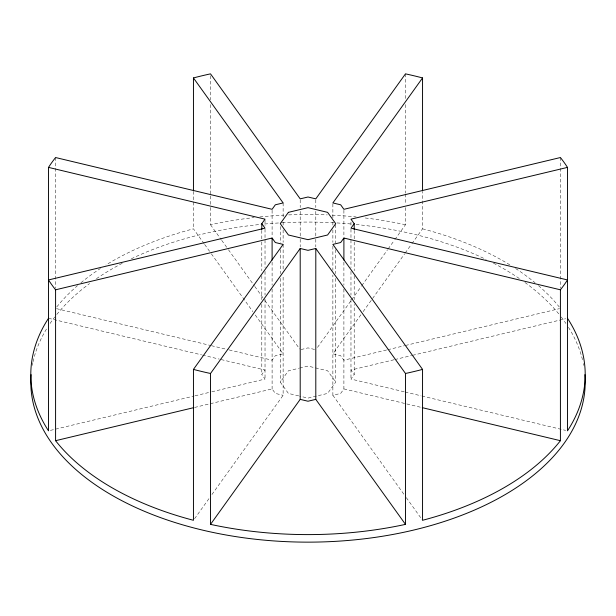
<?xml version="1.0" encoding="UTF-8"?>
<svg xmlns="http://www.w3.org/2000/svg" width="616" height="616" viewBox="0 0 616 616"><rect width="100%" height="100%" fill="white"/><g stroke="black" fill="none" stroke-linecap="round" stroke-linejoin="round"><path stroke-width="0.46" stroke-dasharray="3.08 2.31" d="M211.835 391.784L265.026 379.063L261.8 374.559L265.026 370.054L220.235 359.344M298.668 395.872L288.396 393.416L280.28 382.105L288.396 370.786L298.668 368.33M194.564 518.726L209.702 497.628M211.942 494.502L283.129 395.287L283.129 275.021M317.479 347.409L351.112 300.531M351.674 299.746L361.199 286.463M361.761 285.685L387.541 249.75M388.103 248.964L394.271 240.371M394.833 239.593L405.482 224.748L405.482 205.528M360.899 314.768L332.871 353.83L340.671 355.694L343.897 360.198L386.825 349.934M363.14 311.642L404.62 253.831M405.174 253.053L411.342 244.452M411.904 243.674L422.553 228.829L422.553 191.345M335.72 278.401L335.72 382.105L327.604 393.416L317.332 395.872M343.897 289.081L343.897 388.919L340.671 393.416L332.871 395.287L332.871 275.021M404.165 391.784L350.974 379.063L354.2 374.559L354.2 304.396M204.096 243.674L193.447 228.829L190.852 229.514A277.2 160.037 0 0 0 105.929 265.003M301.07 349.541L308 347.886L314.93 349.541M299.599 368.106L308 366.096L314.537 367.66M50.381 430.392L194.102 396.019M195.033 395.795L210.903 392.007M387.764 349.711L404.558 345.692M405.49 345.468L559.482 308.647M194.641 407.438L272.103 388.919L275.329 393.416L283.129 395.287M393.901 359.79L350.974 370.054L354.2 374.559M394.833 359.567L411.634 355.548M412.566 355.324L565.619 318.726M316.401 396.096L308 398.105L299.599 396.096M210.518 207.446L210.518 224.748L213.19 224.17A277.2 160.037 0 0 1 254.162 217.564M405.482 224.748L402.81 224.17A277.2 160.037 0 0 0 363.74 217.787M315.469 367.883L327.604 370.786L335.72 382.105M56.518 308.647L210.51 345.468M211.442 345.692L228.236 349.711M229.175 349.934L272.103 360.198L275.329 355.694L283.129 353.83L255.101 314.768M405.097 392.007L420.967 395.795M421.898 396.019L565.619 430.392M48.518 318.28L201.571 354.878M202.502 355.101L219.304 359.12M343.897 388.919L421.359 407.438M422.553 228.829L425.148 229.514A277.2 160.037 0 0 1 510.733 265.411M210.518 224.748L221.167 239.593M221.729 240.371L227.897 248.964M228.459 249.75L254.239 285.685M254.801 286.463L264.326 299.746M264.888 300.531L299.645 348.972M332.871 395.287L404.058 494.502M406.298 497.628L422.553 520.289M204.658 244.452L210.826 253.053M211.38 253.831L252.86 311.642M560.414 157.534L560.414 288.242M405.482 73.858L405.482 99.807M405.482 104.612L405.482 193.031M405.482 193.994L405.482 204.566M354.2 230.399L354.2 240.971M354.2 241.926L354.2 270.763M354.2 275.568L354.2 299.592M350.974 222.053L350.974 225.895M350.974 229.129L350.974 267.575M350.974 271.417L350.974 295.095M350.974 299.291L350.974 379.063M343.897 210.272L343.897 237.183M343.897 262.17L343.897 285.239M335.72 224.632L335.72 242.873M335.72 249.595L335.72 273.596M332.871 203.904L332.871 218.318M332.871 222.168L332.871 225.048M332.871 229.853L332.871 242.35M332.871 246.192L332.871 270.347M315.8 199.823L315.8 207.507M315.8 211.357L315.8 238.261M315.8 239.224L315.8 246.916M300.2 199.823L300.2 207.507M300.2 211.357L300.2 238.261M300.2 239.224L300.2 246.916M283.129 202.941L283.129 218.318M283.129 222.168L283.129 225.048M283.129 229.853L283.129 242.35M283.129 244.398L283.129 270.347M280.28 226.549L280.28 242.873M280.28 249.595L280.28 273.596M280.28 278.401L280.28 382.105M272.103 210.272L272.103 237.183M272.103 262.17L272.103 285.239M272.103 289.081L272.103 388.919M265.026 220.128L265.026 225.895M265.026 229.129L265.026 267.575M265.026 271.417L265.026 295.095M265.026 299.291L265.026 379.063M261.8 230.399L261.8 240.971M261.8 241.926L261.8 270.763M261.8 275.568L261.8 299.592M261.8 304.396L261.8 374.559M210.518 75.776L210.518 99.807M210.518 104.612L210.518 194.956M210.518 195.911L210.518 206.483M193.447 191.345L193.447 228.829M55.586 157.534L55.586 288.242M32.317 365.373A277.2 160.037 0 0 1 32.864 362.601M33.064 361.677A277.2 160.037 0 0 1 47.517 327.365M50.088 323.446A277.2 160.037 0 0 1 54.762 317.009M56.772 314.468A277.2 160.037 0 0 1 89.566 283.576M96.435 278.694A277.2 160.037 0 0 1 122.515 263.171M131.308 258.789A277.2 160.037 0 0 1 262.724 224.209M264.634 224.031A277.2 160.037 0 0 1 281.435 222.8M282.236 222.753A277.2 160.037 0 0 1 335.374 222.846M336.975 222.938A277.2 160.037 0 0 1 354.231 224.301M356.133 224.494A277.2 160.037 0 0 1 486.178 259.505M493.485 263.171A277.2 160.037 0 0 1 520.351 279.233M524.94 282.475A277.2 160.037 0 0 1 559.228 314.468M561.238 317.009A277.2 160.037 0 0 1 565.912 323.446M568.483 327.365A277.2 160.037 0 0 1 582.936 361.677M583.329 363.525A277.2 160.037 0 0 1 583.683 365.373M56.772 306.922A277.2 160.037 0 0 1 77.516 285.647M80.935 282.759A277.2 160.037 0 0 1 100.393 268.514M259.867 216.947A277.2 160.037 0 0 1 283.837 215.13M288.665 214.907A277.2 160.037 0 0 1 327.335 214.907M332.163 215.13A277.2 160.037 0 0 1 356.133 216.947M515.607 268.514A277.2 160.037 0 0 1 535.065 282.759M538.484 285.647A277.2 160.037 0 0 1 559.228 306.922"/><path stroke-width="0.92" d="M48.518 318.28L47.517 319.82A277.2 160.037 0 0 0 47.517 429.298L48.518 430.838L48.518 167.39L49.211 166.312A277.2 160.037 0 0 1 54.762 158.574L55.586 157.534L272.103 209.309L275.329 204.805L283.129 202.941L193.447 77.939L195.249 77.462A277.2 160.037 0 0 1 208.662 74.259L210.518 73.858L300.2 198.86L308 196.997L315.8 198.86L405.482 73.858L407.338 74.259A277.2 160.037 0 0 1 420.751 77.462L422.553 77.939L422.553 190.39M261.8 229.437L261.8 223.67L265.026 219.165L48.518 167.39M55.586 289.805L55.586 440.694L56.772 442.196A277.2 160.037 0 0 0 190.852 519.604L193.447 520.289L193.447 369.4L283.129 244.398L275.329 242.527L272.103 238.03L55.586 289.805L54.762 288.765A277.2 160.037 0 0 1 49.211 281.019L48.518 279.949L265.026 228.174L261.8 223.67M210.518 373.481L300.2 248.479L308 250.342L315.8 248.479L405.482 373.481L405.482 524.37L402.81 524.947A277.2 160.037 0 0 1 213.19 524.947L210.518 524.37L210.518 373.481L208.662 373.08A277.2 160.037 0 0 1 195.249 369.87L193.447 369.4M422.553 77.939L332.871 202.941L340.671 204.805L343.897 209.309L560.414 157.534L561.238 158.574A277.2 160.037 0 0 1 566.789 166.312L567.482 167.39L567.482 430.838L568.483 429.298A277.2 160.037 0 0 0 568.483 319.82L567.482 318.28M560.414 289.805L343.897 238.03L340.671 242.527L332.871 244.398L422.553 369.4L422.553 520.289L425.148 519.604A277.2 160.037 0 0 0 559.228 442.196L560.414 440.694L560.414 289.805L561.238 288.765A277.2 160.037 0 0 0 566.789 281.019L567.482 279.949L350.974 228.174L354.2 223.67L350.974 219.165L567.482 167.39M210.518 524.37L300.2 399.368L300.2 248.479M422.553 369.4L420.751 369.87A277.2 160.037 0 0 1 407.338 373.08L405.482 373.481M55.586 440.694L193.709 407.661M405.482 524.37L315.8 399.368L308 401.232L300.2 399.368M422.291 407.661L560.414 440.694M354.2 223.67L354.2 229.437M343.897 238.03L343.897 260.129M315.8 248.479L315.8 399.368M272.103 238.03L272.103 260.129M193.447 77.939L193.447 190.39M584.9 374.659A277.2 160.037 0 0 1 308 542.142A277.2 160.037 0 0 1 31.1 374.659M288.396 212.351L280.28 223.67L288.396 234.989L308 239.67L327.604 234.989L335.72 223.67L327.604 212.351L308 207.661L288.396 212.351"/></g></svg>
